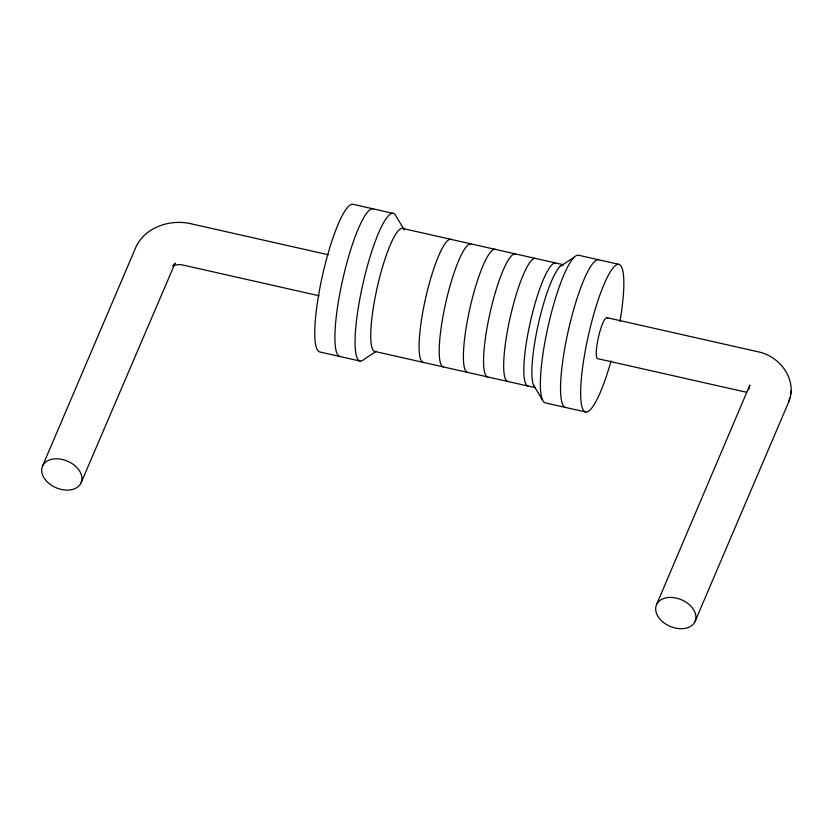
<?xml version="1.0" encoding="UTF-8"?>
<svg xmlns="http://www.w3.org/2000/svg" width="833" height="833" viewBox="0 0 833 833"><rect width="100%" height="100%" fill="white"/><g stroke="black" fill="none" stroke-linecap="round" stroke-linejoin="round"><path stroke-width="1.25" d="M695.097 621.408A21.023 14.473 23.1 0 0 671.2 597.428A21.023 14.473 23.1 0 0 661.121 620.377A21.023 14.473 23.1 0 0 695.097 621.408L788.799 401.735C797.837 379.619 779.688 355.837 757.686 351.693L606.872 317.644M748.888 389.313L749.867 385.033L656.508 604.727M788.799 401.735L789.663 397.987M790.465 394.436L791.35 390.583M42.473 466.188L136.175 246.506C145.619 227.013 169.87 219.204 190.132 223.567L328.264 254.752M81.124 482.734A21.023 14.473 23.1 0 0 57.081 458.806A21.023 14.473 23.1 0 0 47.189 481.838A21.023 14.473 23.1 0 0 81.124 482.734L175.117 263.186L173.191 265.998L174.316 265.04L172.702 265.935M376.235 351.339L364.26 359.179A75.678 14.119 -77.3 0 1 362.719 284.782A75.678 14.119 -77.3 0 1 396.216 216.528L404.411 230.002M560.192 266.362L574.343 257.105M174.055 265.321L179.199 264.55L182.812 265.019L319.133 295.788M393.176 213.383L352.89 204.283A75.678 14.119 -77.3 0 0 322.433 275.692A75.678 14.119 -77.3 0 0 319.81 351.963L360.095 361.064M618.794 264.311L578.508 255.221A75.678 14.119 -77.3 0 0 548.052 326.619A75.678 14.119 -77.3 0 0 545.428 402.901L585.724 411.991M746.587 392.281L597.646 358.659A21.023 3.926 -77.3 0 1 599.052 334.699A21.023 3.926 -77.3 0 1 607.715 318.55M534.953 387.605L374.944 351.484A63.058 11.766 -77.3 0 1 377.12 287.916A63.058 11.766 -77.3 0 1 402.506 228.419L563.66 264.8A63.058 11.766 -77.3 0 0 538.899 321.621A63.058 11.766 -77.3 0 0 535.14 387.46M533.568 385.242L542.398 399.757M467.605 372.403A63.058 11.766 -77.3 0 1 469.791 308.835A63.058 11.766 -77.3 0 1 495.166 249.338M443.437 366.947A63.058 11.766 -77.3 0 1 445.613 303.379A63.058 11.766 -77.3 0 1 470.999 243.882M487.753 376.953A63.058 11.766 -77.3 0 1 489.939 313.385A63.058 11.766 -77.3 0 1 515.315 253.878M507.901 381.504A63.058 11.766 -77.3 0 1 510.077 317.935A63.058 11.766 -77.3 0 1 535.463 258.428M528.039 386.043A63.058 11.766 -77.3 0 1 530.225 322.486A63.058 11.766 -77.3 0 1 555.611 262.978M565.576 407.452A75.678 14.119 -77.3 0 1 568.2 331.17A75.678 14.119 -77.3 0 1 598.656 259.761M611.078 360.835A75.678 14.119 -77.3 0 1 580.705 396.727A75.678 14.119 -77.3 0 1 607.944 276.035A75.678 14.119 -77.3 0 1 619.981 321.392M423.289 362.397A63.058 11.766 -77.3 0 1 425.476 298.839A63.058 11.766 -77.3 0 1 450.851 239.331M339.958 356.514A75.678 14.119 -77.3 0 1 342.571 280.242A75.678 14.119 -77.3 0 1 373.028 208.833"/></g></svg>
